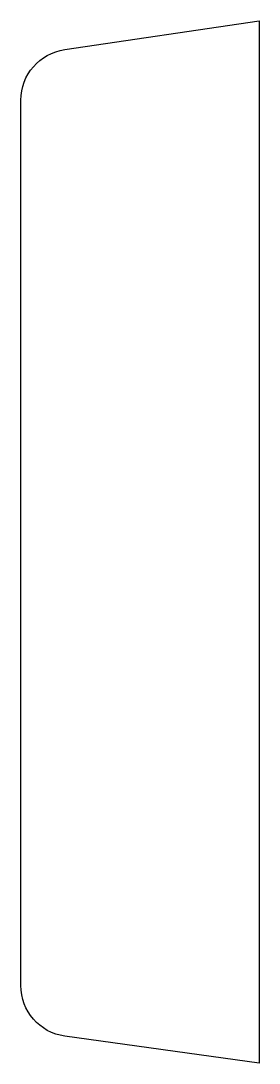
# Model space of a CAD drawing. Header units: millimetres. Extents: x 40362 to 40427, y 44029 to 44314.
import ezdxf

# ---------------------------------------------------------------- set-up
doc = ezdxf.new("R2010")
doc.units = ezdxf.units.MM
doc.header["$LTSCALE"] = 300
doc.header["$MEASUREMENT"] = 0

msp = doc.modelspace()

# ---------------------------------------------------------------- linework, layer by layer
msp.add_lwpolyline([(40362.01, 44050.52), (40362.01, 44292.6, -0.373885), (40374.06, 44306.46), (40427.29, 44314.32), (40427.29, 44029.28), (40374.06, 44036.66, -0.373885)], format="xyb", close=True)

doc.saveas('drawing.dxf')
